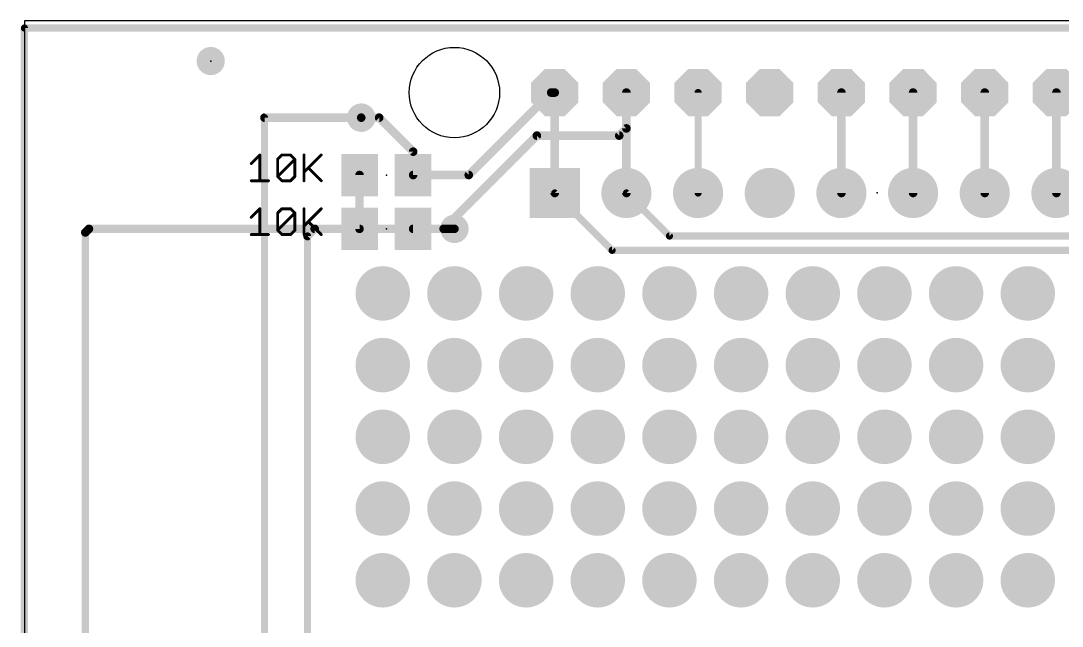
# Model space of a CAD drawing. Extents: x -0.8 to 70, y -0.1 to 53.3.
# Drawn here: x -0.13 to 36.78, y 31.9 to 53.34 of the extents above; entities that cross this region are included whole.
import ezdxf

# ---------------------------------------------------------------- set-up
doc = ezdxf.new("R2010")
doc.units = 0
for name, color, linetype in [('1', 12, 'CONTINUOUS'), ('16', 132, 'CONTINUOUS'), ('17', 110, 'CONTINUOUS'), ('18', 110, 'CONTINUOUS'), ('20', 53, 'CONTINUOUS'), ('23', 53, 'CONTINUOUS'), ('27', 253, 'CONTINUOUS')]:
    doc.layers.add(name, color=color, linetype=linetype)

# ---------------------------------------------------------------- blocks, each defined once
blk = doc.blocks.new('PIE')
at = {"const_width": 0.5}
blk.add_lwpolyline([(0, -0.25, 1), (0, 0.25, 1), (0, -0.25)], format="xyb", dxfattribs=at)
blk = doc.blocks.new('SQUAREP')
blk.add_solid([(-0.5, -0.5), (0.5, -0.5), (-0.5, 0.5), (0.5, 0.5)])
blk = doc.blocks.new('ROUNDP')
at = {"const_width": 0.5}
blk.add_lwpolyline([(0, -0.25, 1), (0, 0.25, 1), (0, -0.25)], format="xyb", dxfattribs=at)
blk = doc.blocks.new('RECT')
blk.add_solid([(-0.5, -0.5), (0.5, -0.5), (-0.5, 0.5), (0.5, 0.5)])
blk = doc.blocks.new('OCTAGONP')
at = {"const_width": 0.5}
blk.add_lwpolyline([(-0.25, -0.1036), (-0.25, 0.1036), (-0.1036, 0.25), (0.1036, 0.25), (0.25, 0.1036), (0.25, -0.1036), (0.1036, -0.25), (-0.1036, -0.25), (-0.25, -0.1036), (-0.25, 0.1036)], dxfattribs=at)
blk = doc.blocks.new('ROUNDV')
at = {"const_width": 0.5}
blk.add_lwpolyline([(0, -0.25, 1), (0, 0.25, 1), (0, -0.25)], format="xyb", dxfattribs=at)

msp = doc.modelspace()

# ---------------------------------------------------------------- linework, layer by layer
at = {"layer": '1'}
for points, const_width in [([(15.748, 47.879), (18.669, 50.8)], 0.3048), ([(18.669, 50.8), (18.796, 50.8)], 0.3048), ([(21.336, 49.53), (21.336, 50.8)], 0.3048), ([(11.938, 49.911), (12.573, 49.911)], 0.3048), ([(12.573, 49.911), (13.777, 48.707)], 0.3048), ([(21.082, 49.276), (21.336, 49.53)], 0.3048), ([(18.161, 49.276), (14.859, 45.974)], 0.3048), ([(18.161, 49.276), (21.082, 49.276)], 0.3048), ([(13.777, 48.707), (13.777, 47.879)], 0.3048), ([(11.877, 45.974), (11.877, 47.879)], 0.3048), ([(15.748, 47.879), (13.777, 47.879)], 0.3048), ([(2.159, 45.847), (2.286, 45.974)], 0.3048), ([(2.159, 45.847), (2.159, 18.161)], 0.254), ([(2.286, 45.974), (11.877, 45.974)], 0.3048), ([(14.859, 45.974), (13.777, 45.974)], 0.3048), ([(15.24, 45.974), (14.859, 45.974)], 0.3048)]:
    msp.add_lwpolyline(points, dxfattribs=dict(at, const_width=const_width))
for points, const_width in [([(18.669, 50.8762, 1), (18.669, 50.7238)], 0.1524), ([(18.7229, 50.7461, 1), (18.6151, 50.8539)], 0.1524), ([(18.796, 50.7238, 1), (18.796, 50.8762)], 0.1524), ([(21.4122, 50.8, 1), (21.2598, 50.8)], 0.1524), ([(11.938, 49.9872, 1), (11.938, 49.8348)], 0.1524), ([(12.6269, 49.9649, 1), (12.5191, 49.8571)], 0.1524), ([(12.573, 49.8348, 1), (12.573, 49.9872)], 0.1524), ([(21.2598, 49.53, 1), (21.4122, 49.53)], 0.1524), ([(21.3899, 49.4761, 1), (21.2821, 49.5839)], 0.1524), ([(18.161, 49.3522, 1), (18.161, 49.1998)], 0.1524), ([(18.2149, 49.2221, 1), (18.1071, 49.3299)], 0.1524), ([(21.0281, 49.3299, 1), (21.1359, 49.2221)], 0.1524), ([(21.082, 49.1998, 1), (21.082, 49.3522)], 0.1524), ([(13.8532, 48.707, 1), (13.7008, 48.707)], 0.1524), ([(13.7231, 48.6531, 1), (13.8309, 48.7609)], 0.1524), ([(11.9532, 47.879, 1), (11.8008, 47.879)], 0.1524), ([(13.777, 47.9552, 1), (13.777, 47.8028)], 0.1524), ([(15.6941, 47.9329, 1), (15.8019, 47.8251)], 0.1524), ([(15.748, 47.8028, 1), (15.748, 47.9552)], 0.1524), ([(13.7008, 47.879, 1), (13.8532, 47.879)], 0.1524), ([(2.1051, 45.9009, 1), (2.2129, 45.7931)], 0.1524), ([(2.2225, 45.847, 1), (2.0955, 45.847)], 0.127), ([(2.286, 46.0502, 1), (2.286, 45.8978)], 0.1524), ([(2.3399, 45.9201, 1), (2.2321, 46.0279)], 0.1524), ([(11.8008, 45.974, 1), (11.9532, 45.974)], 0.1524), ([(11.877, 45.8978, 1), (11.877, 46.0502)], 0.1524), ([(13.777, 46.0502, 1), (13.777, 45.8978)], 0.1524), ([(14.859, 46.0502, 1), (14.859, 45.8978)], 0.1524), ([(14.8051, 46.0279, 1), (14.9129, 45.9201)], 0.1524), ([(14.859, 45.8978, 1), (14.859, 46.0502)], 0.1524), ([(15.24, 45.8978, 1), (15.24, 46.0502)], 0.1524)]:
    msp.add_lwpolyline(points, format="xyb", dxfattribs=dict(at, const_width=const_width))
at = {"layer": '16'}
for points, const_width in [([(0, 53.086), (0, 0)], 0.254), ([(69.85, 53.086), (0, 53.086)], 0.254), ([(18.796, 50.8), (18.796, 47.244)], 0.3048), ([(21.336, 47.244), (21.336, 50.8)], 0.3048), ([(28.956, 47.244), (28.956, 50.8)], 0.3048), ([(31.496, 47.244), (31.496, 50.8)], 0.3048), ([(34.036, 47.244), (34.036, 50.8)], 0.3048), ([(36.576, 47.244), (36.576, 50.8)], 0.3048), ([(23.876, 50.8), (23.876, 47.244)], 0.254), ([(8.509, 49.911), (11.938, 49.911)], 0.3048), ([(8.509, 28.956), (8.509, 49.911)], 0.254), ([(18.796, 47.244), (20.828, 45.212)], 0.254), ([(21.336, 47.244), (22.86, 45.72)], 0.254), ([(10.033, 45.72), (10.287, 45.974)], 0.3048), ([(10.033, 29.464), (10.033, 45.72)], 0.254), ([(10.287, 45.974), (15.24, 45.974)], 0.3048), ([(22.86, 45.72), (63.5, 45.72)], 0.254), ([(20.828, 45.212), (62.992, 45.212)], 0.254)]:
    msp.add_lwpolyline(points, dxfattribs=dict(at, const_width=const_width))
for points, const_width in [([(0.0635, 53.086, 1), (-0.0635, 53.086)], 0.127), ([(0, 53.1495, 1), (0, 53.0225)], 0.127), ([(18.8722, 50.8, 1), (18.7198, 50.8)], 0.1524), ([(21.4122, 50.8, 1), (21.2598, 50.8)], 0.1524), ([(29.0322, 50.8, 1), (28.8798, 50.8)], 0.1524), ([(31.5722, 50.8, 1), (31.4198, 50.8)], 0.1524), ([(34.1122, 50.8, 1), (33.9598, 50.8)], 0.1524), ([(36.6522, 50.8, 1), (36.4998, 50.8)], 0.1524), ([(23.9395, 50.8, 1), (23.8125, 50.8)], 0.127), ([(8.509, 49.9872, 1), (8.509, 49.8348)], 0.1524), ([(8.5725, 49.911, 1), (8.4455, 49.911)], 0.127), ([(11.938, 49.8348, 1), (11.938, 49.9872)], 0.1524), ([(18.7198, 47.244, 1), (18.8722, 47.244)], 0.1524), ([(18.8409, 47.2889, 1), (18.7511, 47.1991)], 0.127), ([(21.2598, 47.244, 1), (21.4122, 47.244)], 0.1524), ([(21.3809, 47.2889, 1), (21.2911, 47.1991)], 0.127), ([(23.8125, 47.244, 1), (23.9395, 47.244)], 0.127), ([(28.8798, 47.244, 1), (29.0322, 47.244)], 0.1524), ([(31.4198, 47.244, 1), (31.5722, 47.244)], 0.1524), ([(33.9598, 47.244, 1), (34.1122, 47.244)], 0.1524), ([(36.4998, 47.244, 1), (36.6522, 47.244)], 0.1524), ([(9.9791, 45.7739, 1), (10.0869, 45.6661)], 0.1524), ([(10.0965, 45.72, 1), (9.9695, 45.72)], 0.127), ([(10.287, 46.0502, 1), (10.287, 45.8978)], 0.1524), ([(10.3409, 45.9201, 1), (10.2331, 46.0279)], 0.1524), ([(15.24, 45.8978, 1), (15.24, 46.0502)], 0.1524), ([(22.86, 45.7835, 1), (22.86, 45.6565)], 0.127), ([(22.8151, 45.6751, 1), (22.9049, 45.7649)], 0.127), ([(20.828, 45.2755, 1), (20.828, 45.1485)], 0.127), ([(20.7831, 45.1671, 1), (20.8729, 45.2569)], 0.127)]:
    msp.add_lwpolyline(points, format="xyb", dxfattribs=dict(at, const_width=const_width))
at = {"layer": '20'}
for p, q in [((64.516, 53.34), (0, 53.34)), ((0, 53.34), (0, 0))]:
    msp.add_line(p, q, dxfattribs=at)
msp.add_circle((15.24, 50.8), 1.6, dxfattribs=at)
at = {"layer": '23'}
for p in [(6.603, 51.916), (12.827, 47.879), (30.226, 47.244), (12.827, 45.974)]:
    msp.add_point(p, dxfattribs=at)
at = {"layer": '27', "const_width": 0.1016}
for points in [[(8.0392, 48.2859), (8.3443, 48.591)], [(8.3443, 48.591), (8.3443, 47.6758)], [(8.9748, 48.4385), (9.1273, 48.591)], [(8.9748, 47.8283), (8.9748, 48.4385)], [(8.9748, 47.8283), (9.5849, 48.4385)], [(9.1273, 48.591), (9.4324, 48.591)], [(9.4324, 48.591), (9.5849, 48.4385)], [(9.5849, 48.4385), (9.5849, 47.8283)], [(9.9103, 48.591), (9.9103, 47.6758)], [(9.9103, 47.9809), (10.5204, 48.591)], [(10.0628, 48.1334), (10.5204, 47.6758)], [(8.0392, 47.6758), (8.6494, 47.6758)], [(9.1273, 47.6758), (8.9748, 47.8283)], [(9.4324, 47.6758), (9.1273, 47.6758)], [(9.5849, 47.8283), (9.4324, 47.6758)], [(8.0392, 46.3809), (8.3443, 46.686)], [(8.3443, 46.686), (8.3443, 45.7708)], [(8.9748, 46.5335), (9.1273, 46.686)], [(8.9748, 45.9233), (8.9748, 46.5335)], [(8.9748, 45.9233), (9.5849, 46.5335)], [(9.1273, 46.686), (9.4324, 46.686)], [(9.4324, 46.686), (9.5849, 46.5335)], [(9.5849, 46.5335), (9.5849, 45.9233)], [(9.9103, 46.686), (9.9103, 45.7708)], [(9.9103, 46.0759), (10.5204, 46.686)], [(10.0628, 46.2284), (10.5204, 45.7708)], [(8.0392, 45.7708), (8.6494, 45.7708)], [(9.1273, 45.7708), (8.9748, 45.9233)], [(9.4324, 45.7708), (9.1273, 45.7708)], [(9.5849, 45.9233), (9.4324, 45.7708)]]:
    msp.add_lwpolyline(points, dxfattribs=at)
at = {"layer": '27', "const_width": 0.0508}
for points in [[(8.3697, 48.591, 1), (8.3189, 48.591)], [(8.3623, 48.573, 1), (8.3263, 48.6089)], [(9.0002, 48.4385, 1), (8.9494, 48.4385)], [(8.9568, 48.4564, 1), (8.9927, 48.4205)], [(9.1273, 48.6164, 1), (9.1273, 48.5656)], [(9.1453, 48.573, 1), (9.1093, 48.6089)], [(9.4503, 48.6089, 1), (9.4144, 48.573)], [(9.4324, 48.5656, 1), (9.4324, 48.6164)], [(9.6103, 48.4385, 1), (9.5595, 48.4385)], [(9.6028, 48.4205, 1), (9.5669, 48.4564)], [(9.5669, 48.4205, 1), (9.6028, 48.4564)], [(9.9357, 48.591, 1), (9.8849, 48.591)], [(10.5384, 48.573, 1), (10.5024, 48.6089)], [(8.0213, 48.3039, 1), (8.0572, 48.268)], [(9.8923, 47.9988, 1), (9.9282, 47.9629)], [(10.0808, 48.1514, 1), (10.0448, 48.1154)], [(8.0392, 47.7012, 1), (8.0392, 47.6504)], [(8.3189, 47.6758, 1), (8.3697, 47.6758)], [(8.6494, 47.6504, 1), (8.6494, 47.7012)], [(8.9927, 47.8463, 1), (8.9568, 47.8104)], [(8.9568, 47.8463, 1), (8.9927, 47.8104)], [(8.9494, 47.8283, 1), (9.0002, 47.8283)], [(9.1273, 47.7012, 1), (9.1273, 47.6504)], [(9.1093, 47.6578, 1), (9.1453, 47.6938)], [(9.4144, 47.6938, 1), (9.4503, 47.6578)], [(9.4324, 47.6504, 1), (9.4324, 47.7012)], [(9.5595, 47.8283, 1), (9.6103, 47.8283)], [(9.6028, 47.8104, 1), (9.5669, 47.8463)], [(9.8849, 47.6758, 1), (9.9357, 47.6758)], [(10.5024, 47.6578, 1), (10.5384, 47.6938)], [(8.3697, 46.686, 1), (8.3189, 46.686)], [(8.3623, 46.668, 1), (8.3263, 46.7039)], [(9.0002, 46.5335, 1), (8.9494, 46.5335)], [(8.9568, 46.5514, 1), (8.9927, 46.5155)], [(9.1273, 46.7114, 1), (9.1273, 46.6606)], [(9.1453, 46.668, 1), (9.1093, 46.7039)], [(9.4503, 46.7039, 1), (9.4144, 46.668)], [(9.4324, 46.6606, 1), (9.4324, 46.7114)], [(9.6103, 46.5335, 1), (9.5595, 46.5335)], [(9.6028, 46.5155, 1), (9.5669, 46.5514)], [(9.5669, 46.5155, 1), (9.6028, 46.5514)], [(9.9357, 46.686, 1), (9.8849, 46.686)], [(10.5384, 46.668, 1), (10.5024, 46.7039)], [(8.0213, 46.3989, 1), (8.0572, 46.363)], [(10.0808, 46.2464, 1), (10.0448, 46.2104)], [(8.0392, 45.7962, 1), (8.0392, 45.7454)], [(8.3189, 45.7708, 1), (8.3697, 45.7708)], [(8.6494, 45.7454, 1), (8.6494, 45.7962)], [(8.9927, 45.9413, 1), (8.9568, 45.9054)], [(8.9568, 45.9413, 1), (8.9927, 45.9054)], [(8.9494, 45.9233, 1), (9.0002, 45.9233)], [(9.1273, 45.7962, 1), (9.1273, 45.7454)], [(9.1093, 45.7528, 1), (9.1453, 45.7888)], [(9.4144, 45.7888, 1), (9.4503, 45.7528)], [(9.4324, 45.7454, 1), (9.4324, 45.7962)], [(9.5595, 45.9233, 1), (9.6103, 45.9233)], [(9.6028, 45.9054, 1), (9.5669, 45.9413)], [(9.8923, 46.0938, 1), (9.9282, 46.0579)], [(9.8849, 45.7708, 1), (9.9357, 45.7708)], [(10.5024, 45.7528, 1), (10.5384, 45.7888)]]:
    msp.add_lwpolyline(points, format="xyb", dxfattribs=at)

# ---------------------------------------------------------------- block references
at = {"layer": '1'}
msp.add_blockref('PIE', (6.603, 51.916), dxfattribs=at)
at = {"layer": '1', "xscale": 1.3, "yscale": 1.5, "rotation": 180}
for p in [(11.877, 47.879), (13.777, 47.879), (11.877, 45.974), (13.777, 45.974)]:
    msp.add_blockref('RECT', p, dxfattribs=at)
at = {"layer": '17', "xscale": 1.6764, "yscale": 1.6764}
for p in [(18.796, 50.8), (18.796, 50.8), (21.336, 50.8), (21.336, 50.8), (23.876, 50.8), (23.876, 50.8), (26.416, 50.8), (26.416, 50.8), (28.956, 50.8), (28.956, 50.8), (31.496, 50.8), (31.496, 50.8), (34.036, 50.8), (34.036, 50.8), (36.576, 50.8), (36.576, 50.8)]:
    msp.add_blockref('OCTAGONP', p, dxfattribs=at)
at = {"layer": '17', "xscale": 1.778, "yscale": 1.778, "rotation": 90}
for name, p in [('SQUAREP', (18.796, 47.244)), ('SQUAREP', (18.796, 47.244)), ('ROUNDP', (21.336, 47.244)), ('ROUNDP', (21.336, 47.244)), ('ROUNDP', (23.876, 47.244)), ('ROUNDP', (23.876, 47.244)), ('ROUNDP', (26.416, 47.244)), ('ROUNDP', (26.416, 47.244)), ('ROUNDP', (28.956, 47.244)), ('ROUNDP', (28.956, 47.244)), ('ROUNDP', (31.496, 47.244)), ('ROUNDP', (31.496, 47.244)), ('ROUNDP', (34.036, 47.244)), ('ROUNDP', (34.036, 47.244)), ('ROUNDP', (36.576, 47.244)), ('ROUNDP', (36.576, 47.244))]:
    msp.add_blockref(name, p, dxfattribs=at)
at = {"layer": '18'}
for p, xscale, yscale in [((11.938, 49.911), 1.008, 1.008), ((11.938, 49.911), 1.008, 1.008), ((15.24, 45.974), 1.008, 1.008), ((15.24, 45.974), 1.008, 1.008), ((12.7, 43.688), 1.9304, 1.9304), ((12.7, 43.688), 1.9304, 1.9304), ((15.24, 43.688), 1.9304, 1.9304), ((15.24, 43.688), 1.9304, 1.9304), ((17.78, 43.688), 1.9304, 1.9304), ((17.78, 43.688), 1.9304, 1.9304), ((20.32, 43.688), 1.9304, 1.9304), ((20.32, 43.688), 1.9304, 1.9304), ((22.86, 43.688), 1.9304, 1.9304), ((22.86, 43.688), 1.9304, 1.9304), ((25.4, 43.688), 1.9304, 1.9304), ((25.4, 43.688), 1.9304, 1.9304), ((27.94, 43.688), 1.9304, 1.9304), ((27.94, 43.688), 1.9304, 1.9304), ((30.48, 43.688), 1.9304, 1.9304), ((30.48, 43.688), 1.9304, 1.9304), ((33.02, 43.688), 1.9304, 1.9304), ((33.02, 43.688), 1.9304, 1.9304), ((35.56, 43.688), 1.9304, 1.9304), ((35.56, 43.688), 1.9304, 1.9304), ((12.7, 41.148), 1.9304, 1.9304), ((12.7, 41.148), 1.9304, 1.9304), ((15.24, 41.148), 1.9304, 1.9304), ((15.24, 41.148), 1.9304, 1.9304), ((17.78, 41.148), 1.9304, 1.9304), ((17.78, 41.148), 1.9304, 1.9304), ((20.32, 41.148), 1.9304, 1.9304), ((20.32, 41.148), 1.9304, 1.9304), ((22.86, 41.148), 1.9304, 1.9304), ((22.86, 41.148), 1.9304, 1.9304), ((25.4, 41.148), 1.9304, 1.9304), ((25.4, 41.148), 1.9304, 1.9304), ((27.94, 41.148), 1.9304, 1.9304), ((27.94, 41.148), 1.9304, 1.9304), ((30.48, 41.148), 1.9304, 1.9304), ((30.48, 41.148), 1.9304, 1.9304), ((33.02, 41.148), 1.9304, 1.9304), ((33.02, 41.148), 1.9304, 1.9304), ((35.56, 41.148), 1.9304, 1.9304), ((35.56, 41.148), 1.9304, 1.9304), ((12.7, 38.608), 1.9304, 1.9304), ((12.7, 38.608), 1.9304, 1.9304), ((15.24, 38.608), 1.9304, 1.9304), ((15.24, 38.608), 1.9304, 1.9304), ((17.78, 38.608), 1.9304, 1.9304), ((17.78, 38.608), 1.9304, 1.9304), ((20.32, 38.608), 1.9304, 1.9304), ((20.32, 38.608), 1.9304, 1.9304), ((22.86, 38.608), 1.9304, 1.9304), ((22.86, 38.608), 1.9304, 1.9304), ((25.4, 38.608), 1.9304, 1.9304), ((25.4, 38.608), 1.9304, 1.9304), ((27.94, 38.608), 1.9304, 1.9304), ((27.94, 38.608), 1.9304, 1.9304), ((30.48, 38.608), 1.9304, 1.9304), ((30.48, 38.608), 1.9304, 1.9304), ((33.02, 38.608), 1.9304, 1.9304), ((33.02, 38.608), 1.9304, 1.9304), ((35.56, 38.608), 1.9304, 1.9304), ((35.56, 38.608), 1.9304, 1.9304), ((12.7, 36.068), 1.9304, 1.9304), ((12.7, 36.068), 1.9304, 1.9304), ((15.24, 36.068), 1.9304, 1.9304), ((15.24, 36.068), 1.9304, 1.9304), ((17.78, 36.068), 1.9304, 1.9304), ((17.78, 36.068), 1.9304, 1.9304), ((20.32, 36.068), 1.9304, 1.9304), ((20.32, 36.068), 1.9304, 1.9304), ((22.86, 36.068), 1.9304, 1.9304), ((22.86, 36.068), 1.9304, 1.9304), ((25.4, 36.068), 1.9304, 1.9304), ((25.4, 36.068), 1.9304, 1.9304), ((27.94, 36.068), 1.9304, 1.9304), ((27.94, 36.068), 1.9304, 1.9304), ((30.48, 36.068), 1.9304, 1.9304), ((30.48, 36.068), 1.9304, 1.9304), ((33.02, 36.068), 1.9304, 1.9304), ((33.02, 36.068), 1.9304, 1.9304), ((35.56, 36.068), 1.9304, 1.9304), ((35.56, 36.068), 1.9304, 1.9304), ((12.7, 33.528), 1.9304, 1.9304), ((12.7, 33.528), 1.9304, 1.9304), ((15.24, 33.528), 1.9304, 1.9304), ((15.24, 33.528), 1.9304, 1.9304), ((17.78, 33.528), 1.9304, 1.9304), ((17.78, 33.528), 1.9304, 1.9304), ((20.32, 33.528), 1.9304, 1.9304), ((20.32, 33.528), 1.9304, 1.9304), ((22.86, 33.528), 1.9304, 1.9304), ((22.86, 33.528), 1.9304, 1.9304), ((25.4, 33.528), 1.9304, 1.9304), ((25.4, 33.528), 1.9304, 1.9304), ((27.94, 33.528), 1.9304, 1.9304), ((27.94, 33.528), 1.9304, 1.9304), ((30.48, 33.528), 1.9304, 1.9304), ((30.48, 33.528), 1.9304, 1.9304), ((33.02, 33.528), 1.9304, 1.9304), ((33.02, 33.528), 1.9304, 1.9304), ((35.56, 33.528), 1.9304, 1.9304), ((35.56, 33.528), 1.9304, 1.9304)]:
    msp.add_blockref('ROUNDV', p, dxfattribs=dict(at, xscale=xscale, yscale=yscale))

doc.saveas('drawing.dxf')
